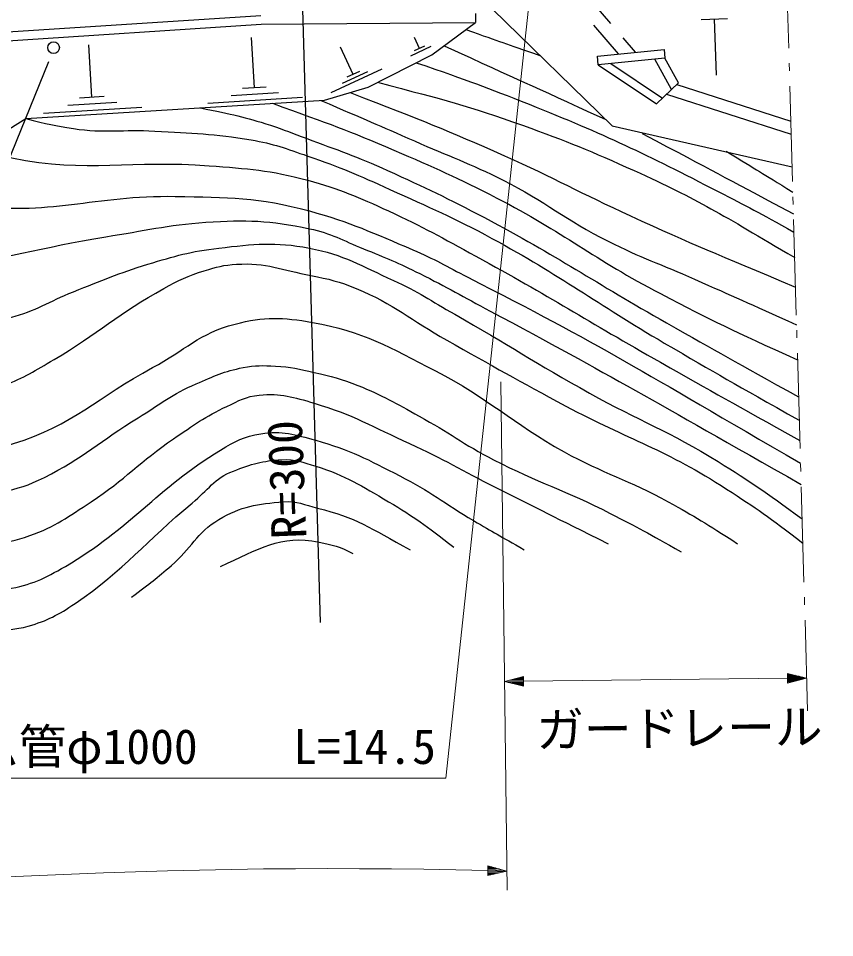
# Model space of a CAD drawing. Units: millimetres, scale not verified. Extents: x 40000 to 680000, y 20000 to 380000.
# Drawn here: x 368195 to 410962, y 244419 to 292596 of the extents above; entities that cross this region are included whole.
import ezdxf
from ezdxf.enums import TextEntityAlignment as Align

# ---------------------------------------------------------------- set-up
doc = ezdxf.new("R2010")
doc.units = ezdxf.units.MM
doc.header["$LTSCALE"] = 1000
for name, color, linetype, lineweight in [('M-BGD', 7, 'Continuous', 25), ('M-BGD-HTXT', 7, 'Continuous', 13), ('M-BMK-SRVR', 3, 'Continuous', 25), ('M-STR-HTXT', 7, 'Continuous', 13), ('M-STR-STRC', 7, 'Continuous', 25)]:
    doc.layers.add(name, color=color, linetype=linetype, lineweight=lineweight)
doc.styles.add('ＭＳ ゴシック', font='')
doc.styles.get('ＭＳ ゴシック').set_extended_font_data('MS Gothic')

msp = doc.modelspace()

# ---------------------------------------------------------------- linework, layer by layer
at = {"layer": 'M-BGD'}
for p, q in [((399235, 292329), (398258, 293466)), ((366401, 291817), (380892, 292755)), ((392150, 292856), (392154, 292386)), ((403963, 292545), (405348, 292589)), ((404655, 292567), (404751, 289612)), ((366441, 291348), (380910, 292285)), ((380910, 292285), (392154, 292386)), ((399634, 290735), (398347, 292234)), ((380565, 288952), (380404, 291597)), ((389207, 291014), (388941, 291588)), ((400529, 290825), (399887, 291571)), ((372048, 288459), (371880, 291211)), ((385741, 289664), (385079, 291090)), ((389812, 291120), (388736, 290621)), ((389476, 291139), (388938, 290889)), ((399236, 290225), (401937, 288409)), ((402422, 288867), (401546, 290455)), ((387244, 289928), (384570, 288687)), ((386492, 289796), (385155, 289176)), ((386075, 289820), (385407, 289509)), ((402699, 289128), (408665, 287217)), ((381825, 288697), (379346, 288546)), ((381185, 288990), (379945, 288914)), ((402158, 288617), (408685, 286526)), ((373359, 288194), (370779, 288037)), ((372693, 288499), (371403, 288420)), ((383085, 288442), (378126, 288140)), ((374670, 287929), (369510, 287614))]:
    msp.add_line(p, q, dxfattribs=at)
for points in [[(393037, 293077), (399298, 286960), (408734, 284818)], [(327209, 270519), (336599, 274113), (344922, 274400), (355968, 280133), (363611, 284242), (368584, 287357), (384237, 288312), (386514, 288993), (389864, 290694), (392154, 292386)], [(398577, 290159), (401623, 288111), (402788, 289212), (402073, 290508)]]:
    msp.add_lwpolyline(points, dxfattribs=at)
msp.add_lwpolyline([(398531, 290625), (402026, 290974), (402073, 290508), (398577, 290159)], close=True, dxfattribs=at)
for points in [[(391641, 292007), (393582, 291328), (393582, 291328), (395522, 290649)], [(390499, 291163), (394720, 289236), (394720, 289236), (398940, 287309)], [(400881, 286569), (404842, 284460), (404842, 284460), (408804, 282351)], [(405283, 285637), (407027, 284565), (407027, 284565), (408771, 283493)]]:
    msp.add_open_spline(points, degree=3, dxfattribs=at)
for points, knots in [([(389039, 290275), (391878, 289308), (392665, 289001), (394954, 288093), (398915, 286520), (401075, 285479), (404860, 283521), (406422, 282712), (406950, 282449), (408831, 281396)], [0, 0, 0, 0, 1, 1, 1, 2, 2, 2, 3, 3, 3, 3]), ([(387011, 289245), (390639, 288292), (391701, 288042), (394615, 286992), (396932, 286157), (398213, 285635), (400457, 284621), (403864, 283083), (404986, 282348), (408869, 280059)], [0, 0, 0, 0, 1, 1, 1, 2, 2, 2, 3, 3, 3, 3]), ([(385577, 288713), (389475, 287194), (390543, 286792), (393657, 285398), (396264, 284230), (397662, 283441), (400259, 282251), (403606, 280716), (404723, 280265), (408913, 278516)], [0, 0, 0, 0, 1, 1, 1, 2, 2, 2, 3, 3, 3, 3]), ([(381506, 288146), (384568, 287039), (385422, 286742), (387870, 285690), (390004, 284774), (391197, 284248), (393261, 283182), (396707, 281401), (398398, 279968), (401836, 278169), (404597, 276723), (405563, 276263), (409022, 274701)], [0, 0, 0, 0, 1, 1, 1, 2, 2, 2, 3, 3, 3, 4, 4, 4, 4]), ([(384046, 288301), (386431, 287269), (387033, 287009), (388944, 286171), (390765, 285372), (391824, 285008), (393599, 284113), (395815, 282997), (396869, 282026), (399088, 280917), (400818, 280052), (401853, 279708), (403621, 278926), (405714, 278000), (406370, 277704), (408970, 276536)], [0, 0, 0, 0, 1, 1, 1, 2, 2, 2, 3, 3, 3, 4, 4, 4, 5, 5, 5, 5]), ([(377714, 287914), (379471, 287537), (379996, 287459), (381407, 286992), (382142, 286749), (382546, 286588), (383270, 286315), (384947, 285681), (385907, 285372), (387537, 284626), (389545, 283708), (390669, 283186), (392619, 282152), (396422, 280135), (398414, 278757), (402159, 276633), (404853, 275105), (405711, 274623), (409077, 272756)], [0, 0, 0, 0, 1, 1, 1, 2, 2, 2, 3, 3, 3, 4, 4, 4, 5, 5, 5, 6, 6, 6, 6]), ([(368584, 287357), (369719, 287045), (370094, 286975), (371078, 286823), (372723, 286568), (373677, 286791), (375338, 286689), (377316, 286568), (378437, 286562), (380391, 286230), (381578, 286029), (382215, 285772), (383355, 285383), (385071, 284798), (386005, 284383), (387657, 283635), (389769, 282679), (390968, 282170), (393007, 281065), (396635, 279099), (398477, 277669), (402038, 275583), (404785, 273973), (405675, 273463), (409112, 271533)], [0, 0, 0, 0, 1, 1, 1, 2, 2, 2, 3, 3, 3, 4, 4, 4, 5, 5, 5, 6, 6, 6, 7, 7, 7, 8, 8, 8, 8]), ([(365977, 285724), (366825, 285472), (367113, 285440), (367848, 285288), (371808, 284472), (374160, 285200), (378190, 284875), (380223, 284711), (381389, 284655), (383355, 284113), (385060, 283643), (385979, 283240), (387588, 282505), (389417, 281668), (390394, 281097), (392160, 280134), (395988, 278048), (398043, 276721), (401836, 274572), (404683, 272958), (405585, 272452), (409143, 270469)], [0, 0, 0, 0, 1, 1, 1, 2, 2, 2, 3, 3, 3, 4, 4, 4, 5, 5, 5, 6, 6, 6, 7, 7, 7, 7]), ([(362263, 283518), (363738, 283098), (364271, 283047), (365575, 282843), (369760, 282188), (372177, 283357), (376412, 283267), (379172, 283207), (380777, 283236), (383439, 282505), (385619, 281906), (386775, 281351), (388858, 280473), (390016, 279984), (390615, 279602), (391737, 279033), (398697, 275504), (400867, 274091), (409176, 269281)], [0, 0, 0, 0, 1, 1, 1, 2, 2, 2, 3, 3, 3, 4, 4, 4, 5, 5, 5, 6, 6, 6, 6]), ([(356864, 280615), (357792, 280246), (358134, 280167), (358971, 279965), (360869, 279505), (362015, 279613), (363966, 279711), (367447, 279884), (369328, 280614), (372771, 281150), (374819, 281469), (375954, 281764), (378021, 281912), (380136, 282064), (381363, 282004), (383439, 281573), (384595, 281334), (385178, 280963), (386273, 280522), (387443, 280050), (388098, 279781), (389227, 279218), (390689, 278489), (391481, 278026), (392922, 277255), (399344, 273819), (401348, 272624), (409208, 268174)], [0, 0, 0, 0, 1, 1, 1, 2, 2, 2, 3, 3, 3, 4, 4, 4, 5, 5, 5, 6, 6, 6, 7, 7, 7, 8, 8, 8, 9, 9, 9, 9]), ([(354448, 279344), (356537, 278344), (357187, 277980), (359055, 277425), (360293, 277057), (360984, 276740), (362273, 276663), (364421, 276535), (365691, 276384), (367776, 276917), (369127, 277262), (369780, 277762), (371078, 278271), (372588, 278864), (373422, 279237), (374973, 279711), (376400, 280146), (377216, 280386), (378698, 280557), (380538, 280770), (381619, 280899), (383439, 280557), (385250, 280218), (386162, 279620), (387842, 278864), (389151, 278275), (389810, 277794), (391059, 277086), (393836, 275511), (395324, 274511), (398114, 272959), (400722, 271508), (402327, 270948), (404859, 269367), (406622, 268265), (407235, 267854), (409259, 266370)], [0, 0, 0, 0, 1, 1, 1, 2, 2, 2, 3, 3, 3, 4, 4, 4, 5, 5, 5, 6, 6, 6, 7, 7, 7, 8, 8, 8, 9, 9, 9, 10, 10, 10, 11, 11, 11, 12, 12, 12, 12]), ([(351745, 277941), (352700, 277704), (353006, 277601), (353785, 277300), (355024, 276822), (355611, 276321), (356775, 275684), (358298, 274849), (359042, 274151), (360664, 273530), (362101, 272980), (362965, 272656), (364503, 272649), (365683, 272643), (366338, 272933), (367437, 273361), (368512, 273779), (369071, 274125), (370062, 274715), (372363, 276086), (373473, 277149), (375819, 278441), (376611, 278876), (377074, 279103), (377936, 279372), (378580, 279573), (378956, 279669), (379629, 279711), (381165, 279805), (382013, 279409), (383524, 279118), (384470, 278936), (385005, 278809), (385895, 278441), (387865, 277624), (388779, 276780), (390636, 275731), (393061, 274362), (394418, 273591), (396876, 272280), (400143, 270539), (402195, 269949), (405298, 267930), (406902, 266886), (407489, 266502), (409296, 265098)], [0, 0, 0, 0, 1, 1, 1, 2, 2, 2, 3, 3, 3, 4, 4, 4, 5, 5, 5, 6, 6, 6, 7, 7, 7, 8, 8, 8, 9, 9, 9, 10, 10, 10, 11, 11, 11, 12, 12, 12, 13, 13, 13, 14, 14, 14, 15, 15, 15, 15]), ([(349570, 276812), (351014, 276519), (351504, 276329), (352705, 275901), (355724, 274825), (356873, 273114), (359733, 271667), (360763, 271146), (361343, 270837), (362442, 270482), (363306, 270203), (363822, 270123), (364728, 270059), (365985, 269970), (366741, 269941), (367945, 270313), (371042, 271268), (372374, 272754), (375227, 274292), (376906, 275198), (377697, 276099), (379545, 276578), (381081, 276977), (382045, 276939), (383609, 276663), (386270, 276192), (387639, 275357), (390043, 274123), (392810, 272702), (394066, 271397), (396784, 269884), (398848, 268735), (400172, 268415), (402235, 267265), (403687, 266455), (404186, 266157), (405876, 265063)], [0, 0, 0, 0, 1, 1, 1, 2, 2, 2, 3, 3, 3, 4, 4, 4, 5, 5, 5, 6, 6, 6, 7, 7, 7, 8, 8, 8, 9, 9, 9, 10, 10, 10, 11, 11, 11, 12, 12, 12, 12]), ([(347041, 275500), (349094, 275132), (349814, 274903), (351520, 274292), (354633, 273177), (355901, 271562), (358801, 269974), (359943, 269349), (360562, 268949), (361765, 268450), (362898, 267980), (363593, 267821), (364813, 267688), (365767, 267584), (366327, 267585), (367268, 267773), (368191, 267957), (368712, 268115), (369554, 268535), (371590, 269550), (372525, 270478), (374465, 271667), (375640, 272388), (376246, 272903), (377513, 273445), (378445, 273845), (378971, 274104), (379968, 274292), (380619, 274415), (381000, 274410), (381661, 274377), (382465, 274337), (382911, 274227), (383693, 274038), (384598, 273819), (385117, 273712), (385979, 273361), (387281, 272831), (387967, 272432), (389197, 271752), (390740, 270899), (391525, 270277), (393091, 269466), (395427, 268256), (396870, 267855), (399209, 266651), (400672, 265898), (401165, 265638), (402913, 264640)], [0, 0, 0, 0, 1, 1, 1, 2, 2, 2, 3, 3, 3, 4, 4, 4, 5, 5, 5, 6, 6, 6, 7, 7, 7, 8, 8, 8, 9, 9, 9, 10, 10, 10, 11, 11, 11, 12, 12, 12, 13, 13, 13, 14, 14, 14, 15, 15, 15, 16, 16, 16, 16]), ([(345061, 274472), (346276, 274330), (346685, 274201), (347710, 273953), (351219, 273105), (352911, 271766), (356092, 270059), (356925, 269611), (357247, 269136), (358039, 268619), (359669, 267556), (360492, 266778), (362273, 265995), (363192, 265590), (363746, 265442), (364728, 265233), (365507, 265067), (365965, 265024), (366760, 265063), (367570, 265104), (368027, 265218), (368792, 265487), (370147, 265962), (370807, 266480), (372009, 267265), (373788, 268425), (374571, 269374), (376327, 270567), (377383, 271283), (377967, 271716), (379121, 272260), (379755, 272559), (380117, 272787), (380815, 272853), (381946, 272960), (382603, 272751), (383693, 272429), (385726, 271829), (386760, 271191), (388689, 270313), (390479, 269497), (391421, 268914), (393176, 268027), (395486, 266859), (396217, 266498), (399103, 265063)], [0, 0, 0, 0, 1, 1, 1, 2, 2, 2, 3, 3, 3, 4, 4, 4, 5, 5, 5, 6, 6, 6, 7, 7, 7, 8, 8, 8, 9, 9, 9, 10, 10, 10, 11, 11, 11, 12, 12, 12, 13, 13, 13, 14, 14, 14, 15, 15, 15, 15]), ([(334587, 255242), (335814, 258089), (336160, 258864), (337041, 261236), (337786, 263242), (337965, 264456), (338820, 266418), (339629, 268276), (340032, 269356), (341106, 271075), (341506, 271714), (341768, 272055), (342291, 272599), (342846, 273175), (343275, 273402), (344018, 273697), (344407, 273851), (344669, 273818), (345085, 273784), (346069, 273703), (346633, 273578), (347541, 273191), (349639, 272299), (350678, 271508), (352621, 270313), (354481, 269169), (355385, 268320), (357193, 267095), (359425, 265583), (360495, 264401), (362950, 263285), (363798, 262900), (364315, 262745), (365236, 262608), (366152, 262472), (366692, 262542), (367607, 262693), (368867, 262901), (369553, 263231), (370655, 263878), (374077, 265888), (375406, 267889), (378783, 269974), (379540, 270442), (380021, 270674), (380899, 270821), (382016, 271007), (382686, 270780), (383778, 270482), (385579, 269990), (386517, 269467), (388181, 268619), (389755, 267818), (390524, 267168), (392047, 266274), (393077, 265670), (393409, 265478), (394696, 264748)], [0, 0, 0, 0, 1, 1, 1, 2, 2, 2, 3, 3, 3, 4, 4, 4, 5, 5, 5, 6, 6, 6, 7, 7, 7, 8, 8, 8, 9, 9, 9, 10, 10, 10, 11, 11, 11, 12, 12, 12, 13, 13, 13, 14, 14, 14, 15, 15, 15, 16, 16, 16, 17, 17, 17, 18, 18, 18, 19, 19, 19, 19]), ([(335433, 255411), (336406, 257803), (336678, 258432), (337391, 260401), (337797, 261523), (337967, 262172), (338397, 263285), (339196, 265356), (339688, 266510), (340767, 268450), (341370, 269532), (341634, 270236), (342545, 271075), (343193, 271671), (343567, 272083), (344408, 272345), (345074, 272552), (345489, 272550), (346186, 272514), (346731, 272486), (347050, 272414), (347541, 272175), (348800, 271561), (349376, 270978), (350458, 270086), (352748, 268198), (353750, 266822), (356007, 264894), (357141, 263926), (357765, 263360), (359001, 262525), (359904, 261915), (360457, 261626), (361470, 261223), (362462, 260829), (363059, 260676), (364119, 260550), (365182, 260423), (365790, 260436), (366858, 260505), (367585, 260552), (368005, 260551), (368707, 260745), (369734, 261030), (370281, 261334), (371163, 261931), (373780, 263702), (374868, 265185), (377305, 267197), (378127, 267876), (378466, 268486), (379460, 268873), (380409, 269244), (380983, 269406), (382000, 269466), (382706, 269508), (383104, 269341), (383778, 269127), (385357, 268628), (386161, 268105), (387588, 267265), (388993, 266438), (389476, 266067), (391014, 264883)], [0, 0, 0, 0, 1, 1, 1, 2, 2, 2, 3, 3, 3, 4, 4, 4, 5, 5, 5, 6, 6, 6, 7, 7, 7, 8, 8, 8, 9, 9, 9, 10, 10, 10, 11, 11, 11, 12, 12, 12, 13, 13, 13, 14, 14, 14, 15, 15, 15, 16, 16, 16, 17, 17, 17, 18, 18, 18, 19, 19, 19, 20, 20, 20, 21, 21, 21, 21]), ([(374126, 262269), (375137, 263019), (375425, 263245), (376214, 263923), (377239, 264804), (377540, 265636), (378698, 266333), (379874, 267041), (380719, 267136), (382085, 267265), (382789, 267331), (383175, 267091), (383863, 266926), (385886, 266440), (386594, 265899), (388724, 264748)], [0, 0, 0, 0, 1, 1, 1, 2, 2, 2, 3, 3, 3, 4, 4, 4, 5, 5, 5, 5]), ([(378783, 263878), (380811, 264767), (381913, 265570), (383947, 265148), (384664, 264999), (385038, 264925), (385725, 264555)], [0, 0, 0, 0, 1, 1, 1, 2, 2, 2, 2])]:
    msp.add_open_spline(points, degree=3, knots=knots, dxfattribs=at)
at = {"layer": 'M-BGD-HTXT'}
for p, q in [((408556, 291044), (408421, 295802)), ((408590, 289844), (408579, 290244)), ((408756, 284047), (408613, 289045)), ((408790, 282847), (408778, 283247)), ((408955, 277050), (408813, 282048)), ((408989, 275850), (408978, 276250)), ((409154, 270052), (409012, 275050)), ((409189, 268853), (409177, 269253)), ((409354, 263055), (409211, 268053)), ((409388, 261856), (409377, 262256)), ((409546, 256298), (409411, 261056))]:
    msp.add_line(p, q, dxfattribs=at)
at = {"layer": 'M-BMK-SRVR'}
msp.add_line((383014, 295300), (384011, 260937), dxfattribs=at)
at = {"layer": 'M-STR-HTXT'}
for p, q in [((393466, 273544), (393803, 246911)), ((409497, 258025), (408494, 258263)), ((408494, 258263), (408500, 257763)), ((393665, 257843), (394662, 258104)), ((393665, 257843), (394665, 257854)), ((393665, 257843), (394668, 257604)), ((394664, 257904), (393864, 257895)), ((394665, 257804), (393865, 257795)), ((394064, 257947), (394664, 257954)), ((394066, 257747), (394666, 257754)), ((394663, 258004), (394263, 258000)), ((394462, 258052), (394662, 258054)), ((394668, 257604), (394662, 258104)), ((394665, 257854), (408497, 258013)), ((408695, 258216), (408495, 258213)), ((408496, 258163), (408896, 258168)), ((409096, 258120), (408496, 258113)), ((408497, 258063), (409297, 258073)), ((409497, 258025), (408497, 258013)), ((408498, 257963), (409298, 257973)), ((409098, 257920), (408498, 257913)), ((408499, 257863), (408899, 257868)), ((409497, 258025), (408500, 257763)), ((408700, 257816), (408500, 257813)), ((394666, 257704), (394266, 257700)), ((394467, 257652), (394667, 257654)), ((392798, 248183), (392784, 247683)), ((392997, 248128), (392797, 248133)), ((393791, 247905), (392798, 248183)), ((393791, 247905), (392784, 247683)), ((392986, 247728), (392786, 247733)), ((392787, 247783), (393187, 247772)), ((393388, 247816), (392789, 247833)), ((392790, 247883), (393590, 247861)), ((393791, 247905), (392791, 247933)), ((392793, 247983), (393593, 247961)), ((393394, 248016), (392794, 248033)), ((392796, 248083), (393196, 248072))]:
    msp.add_line(p, q, dxfattribs=at)
msp.add_lwpolyline([(395135, 295099), (390589, 252770), (357889, 252770)], dxfattribs=at)
msp.add_arc((384578, -79514), 327549, 88.5631, 107.33354, dxfattribs=at)
at = {"layer": 'M-STR-STRC'}
msp.add_line((369772, 290311), (351243, 244886), dxfattribs=at)
msp.add_circle((370039, 291062), 305, dxfattribs=at)

# ---------------------------------------------------------------- texts
at = {"layer": 'M-BMK-SRVR', "style": 'ＭＳ ゴシック'}
msp.add_text('R=300', height=1833, rotation=92.318, dxfattribs=at).set_placement((382377, 265305), align=Align.MIDDLE_LEFT)
at = {"layer": 'M-STR-HTXT', "style": 'ＭＳ ゴシック'}
msp.add_text('ガードレール L=16.0', height=1833, rotation=0.66, dxfattribs=at).set_placement((407209, 253977), align=Align.BOTTOM_CENTER)
msp.add_text('ヒューム管φ1000\u3000\u3000L=14.5', height=1833, dxfattribs=at).set_placement((374139, 252970), align=Align.BOTTOM_CENTER)

doc.saveas('drawing.dxf')
